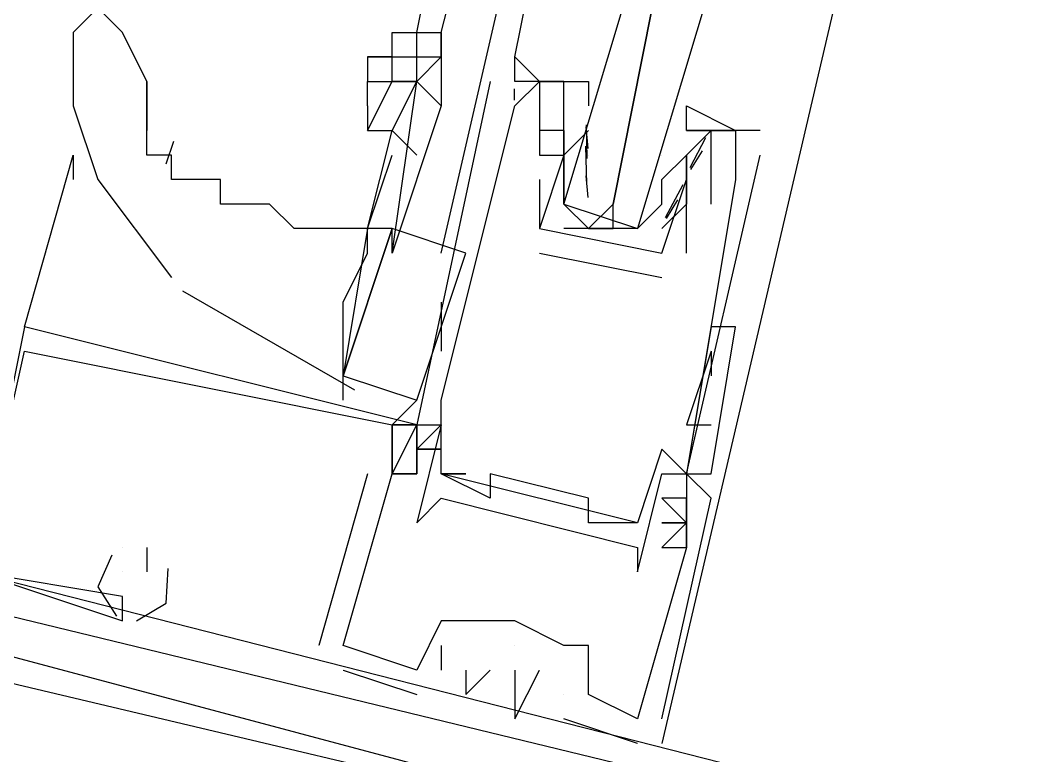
# Model space of a CAD drawing. Header units: feet. Extents: x -84 to 198, y -22 to 181.
# Drawn here: x 115.184 to 115.733, y 135.958 to 136.358 of the extents above; entities that cross this region are included whole.
import ezdxf

# ---------------------------------------------------------------- set-up
doc = ezdxf.new("R2010")
doc.units = ezdxf.units.FT
doc.layers.add('A-LINEA', color=7, linetype='CONTINUOUS')

msp = doc.modelspace()

# ---------------------------------------------------------------- linework, layer by layer
at = {"layer": 'A-LINEA'}
for p, q in [((115.4, 136.3511), (115.4133, 136.4178)), ((115.4133, 136.3511), (115.4267, 136.4044)), ((115.4133, 136.2311), (115.4533, 136.4044)), ((115.6267, 136.3644), (115.5333, 135.9644)), ((115.4, 136.3378), (115.4, 136.3511)), ((115.2533, 136.2978), (115.2533, 136.3244)), ((115.2533, 136.3244), (115.2533, 136.2978)), ((115.3733, 136.3244), (115.3733, 136.3244)), ((115.44, 136.3244), (115.44, 136.3244)), ((115.4533, 136.3244), (115.4533, 136.3244)), ((115.4667, 136.3244), (115.4667, 136.3244)), ((115.48, 136.3244), (115.48, 136.3244)), ((115.4532, 136.3143), (115.4532, 136.3205)), ((115.4532, 136.3143), (115.4532, 136.3205)), ((115.4532, 136.3143), (115.4532, 136.3205)), ((115.4533, 136.3111), (115.4533, 136.3111)), ((115.4667, 136.3111), (115.4667, 136.3111)), ((115.48, 136.3111), (115.48, 136.3111)), ((115.4932, 136.288), (115.4922, 136.2998)), ((115.4926, 136.2826), (115.4923, 136.3009)), ((115.3733, 136.2444), (115.3867, 136.2978)), ((115.4667, 136.2978), (115.4667, 136.2978)), ((115.48, 136.2978), (115.48, 136.2978)), ((115.48, 136.2978), (115.48, 136.2978)), ((115.4933, 136.2978), (115.48, 136.2844)), ((115.4933, 136.2978), (115.4933, 136.2978)), ((115.5867, 136.2978), (115.5467, 136.2978)), ((115.5467, 136.2978), (115.5467, 136.2978)), ((115.56, 136.2978), (115.56, 136.2978)), ((115.5733, 136.2978), (115.5733, 136.2978)), ((115.5867, 136.2978), (115.5867, 136.2978)), ((115.2677, 136.2918), (115.2636, 136.2795)), ((115.4925, 136.2688), (115.4919, 136.2892)), ((115.557, 136.2937), (115.5485, 136.2775)), ((115.1867, 136.1911), (115.2133, 136.2844)), ((115.2133, 136.2844), (115.2133, 136.2711)), ((115.4667, 136.2844), (115.4667, 136.2844)), ((115.4667, 136.2844), (115.4667, 136.2844)), ((115.48, 136.2844), (115.48, 136.2844)), ((115.48, 136.2844), (115.48, 136.2844)), ((115.4933, 136.2844), (115.4933, 136.2844)), ((115.5333, 136.2711), (115.5467, 136.2844)), ((115.5333, 136.2844), (115.5333, 136.2844)), ((115.5467, 136.2844), (115.5467, 136.2844)), ((115.5552, 136.2867), (115.5489, 136.2765)), ((115.5733, 136.2844), (115.5733, 136.2844)), ((115.5867, 136.2844), (115.5867, 136.2844)), ((115.4932, 136.2613), (115.4922, 136.2732)), ((115.4667, 136.2711), (115.4667, 136.2711)), ((115.48, 136.2711), (115.48, 136.2711)), ((115.5447, 136.2683), (115.535, 136.2503)), ((115.5467, 136.2711), (115.5467, 136.2711)), ((115.5467, 136.2711), (115.5467, 136.2711)), ((115.5733, 136.2711), (115.5733, 136.2711)), ((115.5333, 136.2578), (115.5333, 136.2578)), ((115.5418, 136.26), (115.5356, 136.2499)), ((115.5467, 136.2578), (115.5467, 136.2578)), ((115.5467, 136.2578), (115.5467, 136.2578)), ((115.56, 136.2578), (115.56, 136.2578)), ((115.3733, 136.2444), (115.3733, 136.2444)), ((115.3733, 136.2444), (115.3733, 136.2444)), ((115.3867, 136.2311), (115.3867, 136.2444)), ((115.4667, 136.2444), (115.4667, 136.2444)), ((115.4667, 136.2444), (115.4667, 136.2444)), ((115.52, 136.2444), (115.48, 136.2444)), ((115.4933, 136.2444), (115.5067, 136.2444)), ((115.4, 136.1511), (115.4267, 136.2311)), ((115.4667, 136.2311), (115.5333, 136.2178)), ((115.4667, 136.2311), (115.4667, 136.2311)), ((115.5333, 136.2311), (115.5333, 136.2311)), ((115.5333, 136.2311), (115.5333, 136.2311)), ((115.5467, 136.2311), (115.5467, 136.2311)), ((115.5333, 136.2178), (115.5333, 136.2178)), ((115.2726, 136.2105), (115.3661, 136.1567)), ((115.4133, 136.2044), (115.4133, 136.1778)), ((115.1867, 136.1911), (115.1867, 136.1911)), ((115.1867, 136.1911), (115.1867, 136.1911)), ((115.1867, 136.1911), (115.1867, 136.1911)), ((115.1867, 136.1911), (115.1867, 136.1911)), ((115.1867, 136.1911), (115.1867, 136.1911)), ((115.1867, 136.1911), (115.1867, 136.1911)), ((115.1867, 136.1911), (115.1867, 136.1911)), ((115.1867, 136.1911), (115.1867, 136.1911)), ((115.1867, 136.1911), (115.1867, 136.1911)), ((115.56, 136.1911), (115.5467, 136.1111)), ((115.56, 136.1911), (115.5467, 136.1111)), ((115.5733, 136.1911), (115.5733, 136.1911)), ((115.1867, 136.1778), (115.1867, 136.1778)), ((115.1867, 136.1778), (115.1867, 136.1778)), ((115.1867, 136.1778), (115.1867, 136.1778)), ((115.1867, 136.1778), (115.1867, 136.1778)), ((115.1867, 136.1778), (115.1867, 136.1778)), ((115.1867, 136.1778), (115.1867, 136.1778)), ((115.56, 136.1778), (115.5467, 136.1378)), ((115.56, 136.1778), (115.56, 136.1644)), ((115.36, 136.1511), (115.36, 136.1644)), ((115.3867, 136.1378), (115.4, 136.1511)), ((115.4133, 136.1511), (115.4133, 136.1511)), ((115.4133, 136.1511), (115.4133, 136.1511)), ((115.3867, 136.1378), (115.3867, 136.1378)), ((115.3867, 136.1378), (115.3867, 136.1378)), ((115.3867, 136.1378), (115.3867, 136.1378)), ((115.3867, 136.1378), (115.3867, 136.1378)), ((115.3867, 136.1378), (115.3867, 136.1378)), ((115.3867, 136.1378), (115.3867, 136.1378)), ((115.4, 136.1378), (115.4, 136.1378)), ((115.4, 136.1378), (115.4, 136.1378)), ((115.4, 136.1378), (115.4, 136.1378)), ((115.4, 136.1378), (115.4, 136.1378)), ((115.4, 136.1378), (115.4, 136.1378)), ((115.4, 136.1378), (115.4, 136.1378)), ((115.4, 136.1378), (115.4, 136.1378)), ((115.4133, 136.1378), (115.4133, 136.1378)), ((115.5467, 136.1378), (115.56, 136.1378)), ((115.4, 136.1244), (115.4, 136.1244)), ((115.4, 136.1244), (115.4, 136.1244)), ((115.4, 136.1244), (115.4, 136.1244)), ((115.4, 136.1244), (115.4, 136.1244)), ((115.4, 136.1244), (115.4, 136.1244)), ((115.4, 136.1244), (115.4, 136.1244)), ((115.5333, 136.1244), (115.5333, 136.1244)), ((115.3733, 136.1111), (115.3467, 136.0178)), ((115.3733, 136.1111), (115.3467, 136.0178)), ((115.3733, 136.1111), (115.3467, 136.0178)), ((115.3733, 136.1111), (115.3733, 136.1111)), ((115.3733, 136.1111), (115.3733, 136.1111)), ((115.3733, 136.1111), (115.3733, 136.1111)), ((115.3867, 136.1111), (115.4, 136.1111)), ((115.4, 136.1111), (115.3867, 136.1111)), ((115.3867, 136.1111), (115.3867, 136.1111)), ((115.3867, 136.1111), (115.3867, 136.1111)), ((115.3867, 136.1111), (115.3867, 136.1111)), ((115.3867, 136.1111), (115.4, 136.1111)), ((115.4, 136.1111), (115.3867, 136.1111)), ((115.3867, 136.1111), (115.3867, 136.1111)), ((115.3867, 136.1111), (115.3867, 136.1111)), ((115.3867, 136.1111), (115.3867, 136.1111)), ((115.3867, 136.1111), (115.4, 136.1111)), ((115.4, 136.1111), (115.3867, 136.1111)), ((115.3867, 136.1111), (115.3867, 136.1111)), ((115.3867, 136.1111), (115.3867, 136.1111)), ((115.3867, 136.1111), (115.3867, 136.1111)), ((115.4, 136.1111), (115.4, 136.1111)), ((115.4, 136.1111), (115.4, 136.1111)), ((115.4, 136.1111), (115.4, 136.1111)), ((115.4, 136.1111), (115.4, 136.1111)), ((115.4, 136.1111), (115.4, 136.1111)), ((115.4, 136.1111), (115.4, 136.1111)), ((115.4133, 136.1111), (115.4133, 136.1111)), ((115.4133, 136.1111), (115.4133, 136.1111)), ((115.52, 136.0844), (115.4133, 136.1111)), ((115.52, 136.0844), (115.4133, 136.1111)), ((115.52, 136.0844), (115.4133, 136.1111)), ((115.4267, 136.1111), (115.4267, 136.1111)), ((115.44, 136.1111), (115.44, 136.1111)), ((115.5333, 136.1111), (115.5333, 136.1111)), ((115.5467, 136.1111), (115.5467, 136.1111)), ((115.5467, 136.1111), (115.5467, 136.1111)), ((115.5467, 136.1111), (115.5467, 136.1111)), ((115.5467, 136.1111), (115.5467, 136.1111)), ((115.5467, 136.1111), (115.5467, 136.1111)), ((115.56, 136.1111), (115.56, 136.1111)), ((115.4133, 136.0978), (115.4133, 136.0978)), ((115.44, 136.0978), (115.44, 136.0978)), ((115.4933, 136.0978), (115.4933, 136.0978)), ((115.5467, 136.0978), (115.5333, 136.0978)), ((115.5467, 136.0978), (115.5333, 136.0978)), ((115.5467, 136.0978), (115.5467, 136.0978)), ((115.5467, 136.0978), (115.5467, 136.0978)), ((115.5467, 136.0978), (115.5467, 136.0978)), ((115.56, 136.0978), (115.56, 136.0978)), ((115.56, 136.0978), (115.56, 136.0978)), ((115.56, 136.0978), (115.56, 136.0978)), ((115.4, 136.0844), (115.4, 136.0844)), ((115.4933, 136.0844), (115.4933, 136.0844)), ((115.52, 136.0844), (115.52, 136.0844)), ((115.5467, 136.0844), (115.5333, 136.0844)), ((115.5467, 136.0844), (115.5333, 136.0844)), ((115.5467, 136.0844), (115.5467, 136.0844)), ((115.5467, 136.0844), (115.5467, 136.0844)), ((115.5467, 136.0844), (115.5467, 136.0844)), ((115.5467, 136.0844), (115.5467, 136.0844)), ((115.24, 136.0711), (115.24, 136.0711)), ((115.24, 136.0711), (115.24, 136.0711)), ((115.24, 136.0711), (115.24, 136.0711)), ((115.24, 136.0711), (115.24, 136.0711)), ((115.24, 136.0711), (115.24, 136.0711)), ((115.24, 136.0711), (115.24, 136.0711)), ((115.2533, 136.0711), (115.2533, 136.0578)), ((115.2533, 136.0711), (115.2533, 136.0711)), ((115.2533, 136.0711), (115.2533, 136.0578)), ((115.2533, 136.0711), (115.2533, 136.0711)), ((115.2533, 136.0711), (115.2533, 136.0578)), ((115.2533, 136.0711), (115.2533, 136.0711)), ((115.52, 136.0711), (115.52, 136.0711)), ((115.5333, 136.0711), (115.5333, 136.0711)), ((115.5333, 136.0711), (115.5333, 136.0711)), ((115.5333, 136.0711), (115.5333, 136.0711)), ((115.5467, 136.0711), (115.5467, 136.0711)), ((115.5467, 136.0711), (115.5467, 136.0711)), ((115.5467, 136.0711), (115.5467, 136.0711)), ((115.5467, 136.0711), (115.5467, 136.0711)), ((115.5467, 136.0711), (115.5467, 136.0711)), ((115.5467, 136.0711), (115.5467, 136.0711)), ((115.24, 136.0578), (115.24, 136.0578)), ((115.24, 136.0578), (115.24, 136.0578)), ((115.24, 136.0578), (115.24, 136.0578)), ((115.2533, 136.0578), (115.2533, 136.0578)), ((115.2533, 136.0578), (115.2533, 136.0578)), ((115.2533, 136.0578), (115.2533, 136.0578)), ((115.52, 136.0578), (115.52, 136.0578)), ((115.24, 136.0444), (115.24, 136.0444)), ((115.24, 136.0444), (115.24, 136.0444)), ((115.24, 136.0444), (115.24, 136.0444)), ((115.24, 136.0444), (115.24, 136.0444)), ((115.24, 136.0444), (115.24, 136.0444)), ((115.24, 136.0444), (115.24, 136.0444)), ((115.24, 136.0311), (115.24, 136.0311)), ((115.24, 136.0311), (115.24, 136.0311)), ((115.24, 136.0311), (115.24, 136.0311)), ((115.4133, 136.0311), (115.4133, 136.0311)), ((115.4133, 136.0311), (115.4133, 136.0311)), ((115.4133, 136.0311), (115.4133, 136.0311)), ((115.4267, 136.0311), (115.4267, 136.0311)), ((115.4267, 136.0311), (115.4267, 136.0311)), ((115.4267, 136.0311), (115.4267, 136.0311)), ((115.4267, 136.0311), (115.4267, 136.0311)), ((115.4533, 136.0311), (115.4533, 136.0311)), ((115.4533, 136.0311), (115.4533, 136.0311)), ((115.4533, 136.0311), (115.4533, 136.0311)), ((115.4533, 136.0311), (115.4533, 136.0311)), ((115.4533, 136.0311), (115.4533, 136.0311)), ((115.3467, 136.0178), (115.3467, 136.0178)), ((115.3467, 136.0178), (115.3467, 136.0178)), ((115.3467, 136.0178), (115.3467, 136.0178)), ((115.36, 136.0178), (115.36, 136.0178)), ((115.36, 136.0178), (115.36, 136.0178)), ((115.36, 136.0178), (115.36, 136.0178)), ((115.36, 136.0178), (115.36, 136.0178)), ((115.36, 136.0178), (115.36, 136.0178)), ((115.36, 136.0178), (115.36, 136.0178)), ((115.4133, 136.0178), (115.4133, 136.0178)), ((115.4133, 136.0178), (115.4133, 136.0178)), ((115.4133, 136.0178), (115.4133, 136.0178)), ((115.4533, 136.0178), (115.4533, 136.0178)), ((115.4533, 136.0178), (115.4533, 136.0178)), ((115.4533, 136.0178), (115.4533, 136.0178)), ((115.48, 136.0178), (115.48, 136.0178)), ((115.48, 136.0178), (115.48, 136.0178)), ((115.48, 136.0178), (115.48, 136.0178)), ((115.4933, 136.0178), (115.4933, 136.0178)), ((115.4933, 136.0178), (115.4933, 136.0178)), ((115.4933, 136.0178), (115.4933, 136.0178)), ((115.36, 136.0044), (115.4, 135.9911)), ((115.36, 136.0044), (115.36, 136.0044)), ((115.36, 136.0044), (115.4, 135.9911)), ((115.36, 136.0044), (115.36, 136.0044)), ((115.36, 136.0044), (115.4, 135.9911)), ((115.36, 136.0044), (115.36, 136.0044)), ((115.4, 136.0044), (115.4, 136.0044)), ((115.4, 136.0044), (115.4, 136.0044)), ((115.4, 136.0044), (115.4, 136.0044)), ((115.4, 136.0044), (115.4, 136.0044)), ((115.4, 136.0044), (115.4, 136.0044)), ((115.4, 136.0044), (115.4, 136.0044)), ((115.4133, 136.0044), (115.4133, 136.0044)), ((115.4133, 136.0044), (115.4133, 136.0044)), ((115.4133, 136.0044), (115.4133, 136.0044)), ((115.4267, 136.0044), (115.4267, 136.0044)), ((115.4267, 136.0044), (115.4267, 136.0044)), ((115.4267, 136.0044), (115.4267, 136.0044)), ((115.44, 136.0044), (115.44, 136.0044)), ((115.44, 136.0044), (115.44, 136.0044)), ((115.44, 136.0044), (115.44, 136.0044)), ((115.4533, 136.0044), (115.4533, 136.0044)), ((115.4533, 136.0044), (115.4533, 136.0044)), ((115.4533, 136.0044), (115.4533, 136.0044)), ((115.4667, 136.0044), (115.4667, 136.0044)), ((115.4667, 136.0044), (115.4667, 136.0044)), ((115.4667, 136.0044), (115.4667, 136.0044)), ((115.4, 135.9911), (115.4, 135.9911)), ((115.4, 135.9911), (115.4, 135.9911)), ((115.4, 135.9911), (115.4, 135.9911)), ((115.4267, 135.9911), (115.4267, 135.9911)), ((115.4267, 135.9911), (115.4267, 135.9911)), ((115.4267, 135.9911), (115.4267, 135.9911)), ((115.4533, 135.9911), (115.4533, 135.9911)), ((115.4533, 135.9911), (115.4533, 135.9911)), ((115.4533, 135.9911), (115.4533, 135.9911)), ((115.48, 135.9911), (115.48, 135.9911)), ((115.48, 135.9911), (115.48, 135.9911)), ((115.48, 135.9911), (115.48, 135.9911)), ((115.48, 135.9911), (115.48, 135.9911)), ((115.48, 135.9911), (115.48, 135.9911)), ((115.48, 135.9911), (115.48, 135.9911)), ((115.4933, 135.9911), (115.4933, 135.9911)), ((115.4933, 135.9911), (115.4933, 135.9911)), ((115.4933, 135.9911), (115.4933, 135.9911)), ((115.4533, 135.9778), (115.4533, 135.9778)), ((115.4533, 135.9778), (115.4533, 135.9778)), ((115.4533, 135.9778), (115.4533, 135.9778)), ((115.48, 135.9778), (115.48, 135.9778)), ((115.48, 135.9778), (115.48, 135.9778)), ((115.48, 135.9778), (115.48, 135.9778)), ((115.52, 135.9778), (115.52, 135.9778)), ((115.52, 135.9778), (115.52, 135.9778)), ((115.52, 135.9778), (115.52, 135.9778)), ((115.52, 135.9778), (115.52, 135.9778)), ((115.52, 135.9778), (115.52, 135.9778)), ((115.52, 135.9778), (115.52, 135.9778)), ((115.5333, 135.9778), (115.5333, 135.9778)), ((115.5333, 135.9778), (115.5333, 135.9778)), ((115.5333, 135.9778), (115.5333, 135.9778)), ((115.52, 135.9644), (115.52, 135.9644)), ((115.52, 135.9644), (115.52, 135.9644)), ((115.52, 135.9644), (115.52, 135.9644))]:
    msp.add_line(p, q, dxfattribs=at)
for points in [[(115.4667, 136.3244), (115.4667, 136.3244), (115.4533, 136.3378), (115.4667, 136.4044)], [(115.56, 136.3778), (115.52, 136.2444), (115.5067, 136.2444), (115.5067, 136.2578), (115.5333, 136.3911), (115.5067, 136.2578), (115.4933, 136.2444), (115.48, 136.2578), (115.52, 136.3911)], [(115.2533, 136.3244), (115.24, 136.3511), (115.2267, 136.3644), (115.2133, 136.3511)], [(115.2133, 136.3511), (115.2133, 136.3378), (115.2133, 136.3111), (115.2267, 136.2711), (115.2667, 136.2178)], [(115.3733, 136.3378), (115.3867, 136.3378), (115.3867, 136.3511)], [(115.3867, 136.3378), (115.3867, 136.3511), (115.4, 136.3511), (115.4133, 136.3511), (115.4133, 136.3511)], [(115.4133, 136.3511), (115.4133, 136.3378), (115.4133, 136.3511)], [(115.3867, 136.3378), (115.3733, 136.3378), (115.3733, 136.3244), (115.3867, 136.3244), (115.3867, 136.3244)], [(115.4, 136.3244), (115.3867, 136.3244), (115.3867, 136.3378), (115.4, 136.3378)], [(115.4, 136.3378), (115.4133, 136.3378), (115.4, 136.3244), (115.4, 136.3378)], [(115.4133, 136.3378), (115.4133, 136.3378), (115.4133, 136.3111)], [(115.4667, 136.3244), (115.4533, 136.3244), (115.4533, 136.3378)], [(115.4667, 136.3244), (115.4667, 136.3244), (115.4533, 136.3378)], [(115.4667, 136.3244), (115.4533, 136.3244), (115.4533, 136.3378)], [(115.4667, 136.3244), (115.4667, 136.3244), (115.4533, 136.3378)], [(115.4667, 136.3244), (115.4533, 136.3244), (115.4533, 136.3378)], [(115.3733, 136.2978), (115.3867, 136.3244), (115.4, 136.3244)], [(115.3733, 136.3111), (115.3733, 136.3244), (115.3867, 136.3244)], [(115.3867, 136.2311), (115.4, 136.3244), (115.4133, 136.3111), (115.3867, 136.2311)], [(115.3867, 136.2978), (115.4, 136.3244), (115.4, 136.3244), (115.4, 136.3244)], [(115.44, 136.3244), (115.4, 136.1378), (115.4133, 136.1378), (115.4, 136.0844), (115.4133, 136.0978), (115.52, 136.0711), (115.52, 136.0578), (115.5333, 136.1111), (115.5467, 136.1111), (115.5867, 136.2844)], [(115.4133, 136.1511), (115.4533, 136.3111), (115.4667, 136.3244), (115.4667, 136.3111), (115.4667, 136.2844), (115.4667, 136.2844)], [(115.48, 136.3111), (115.48, 136.3244), (115.4533, 136.3244)], [(115.48, 136.2578), (115.48, 136.2711), (115.48, 136.2844), (115.48, 136.3111), (115.48, 136.3244), (115.4667, 136.3244), (115.4933, 136.3244), (115.4933, 136.3111)], [(115.3733, 136.3111), (115.3733, 136.2978), (115.3867, 136.2978), (115.4, 136.2844)], [(115.5467, 136.2978), (115.5467, 136.3111), (115.5733, 136.2978), (115.5467, 136.2978), (115.56, 136.2978), (115.5467, 136.2844), (115.5467, 136.2711), (115.5467, 136.2578), (115.5333, 136.2444)], [(115.3733, 136.2444), (115.36, 136.2444), (115.3333, 136.2444), (115.32, 136.2578), (115.3067, 136.2578), (115.2933, 136.2578), (115.2933, 136.2711), (115.28, 136.2711), (115.2667, 136.2711), (115.2667, 136.2844), (115.2533, 136.2844), (115.2533, 136.2978)], [(115.56, 136.2578), (115.56, 136.2978), (115.5733, 136.2978), (115.5733, 136.2844), (115.5733, 136.2711), (115.5467, 136.1111), (115.5333, 136.1244), (115.52, 136.0844), (115.4933, 136.0844), (115.4933, 136.0978), (115.44, 136.1111), (115.44, 136.0978), (115.4133, 136.1111), (115.4267, 136.1111), (115.4133, 136.1111), (115.4133, 136.1511)], [(115.48, 136.2978), (115.48, 136.2844), (115.48, 136.2978), (115.4667, 136.2978), (115.4667, 136.2844), (115.48, 136.2844), (115.4667, 136.2444), (115.5333, 136.2311), (115.5467, 136.2711), (115.5467, 136.2578), (115.5467, 136.2711), (115.5467, 136.2844), (115.5467, 136.2844)], [(115.36, 136.1644), (115.36, 136.1778), (115.36, 136.2044), (115.3733, 136.2311), (115.3733, 136.2444), (115.3733, 136.2444), (115.3867, 136.2844)], [(115.48, 136.2844), (115.48, 136.2711), (115.48, 136.2578), (115.52, 136.2444), (115.5333, 136.2578), (115.5333, 136.2711)], [(115.4667, 136.2711), (115.4667, 136.2444), (115.4667, 136.2444)], [(115.5467, 136.2311), (115.5467, 136.2578), (115.5467, 136.2578)], [(115.4267, 136.2311), (115.3867, 136.2444), (115.36, 136.1644), (115.4, 136.1511)], [(115.3733, 136.2444), (115.3733, 136.2444), (115.36, 136.1644), (115.36, 136.1644), (115.3867, 136.2444), (115.3733, 136.2444), (115.3733, 136.2444)], [(115.1867, 136.1911), (115.16, 136.0578), (115.24, 136.0311), (115.24, 136.0444)], [(115.1867, 136.1911), (115.16, 136.0578), (115.24, 136.0311), (115.24, 136.0444)], [(115.1867, 136.1911), (115.16, 136.0578), (115.24, 136.0311), (115.24, 136.0444)], [(115.5333, 135.9778), (115.56, 136.0978), (115.5467, 136.1111), (115.5467, 136.0978), (115.5467, 136.0711), (115.5467, 136.0844), (115.5333, 136.0711), (115.5467, 136.0711), (115.52, 135.9778), (115.4933, 135.9911), (115.4933, 136.0178), (115.48, 136.0178), (115.4533, 136.0311), (115.4267, 136.0311), (115.4133, 136.0311), (115.4, 136.0044), (115.36, 136.0178), (115.3867, 136.1111), (115.4, 136.1111), (115.3867, 136.1111), (115.3867, 136.1378), (115.4, 136.1378), (115.4, 136.1244), (115.4, 136.1378), (115.1867, 136.1911)], [(115.5333, 135.9778), (115.56, 136.0978), (115.5467, 136.1111), (115.5467, 136.0978), (115.5467, 136.0711), (115.5467, 136.0844), (115.5333, 136.0711), (115.5467, 136.0711), (115.52, 135.9778), (115.4933, 135.9911), (115.4933, 136.0178), (115.48, 136.0178), (115.4533, 136.0311), (115.4267, 136.0311), (115.4133, 136.0311), (115.4, 136.0044), (115.36, 136.0178), (115.3867, 136.1111), (115.4, 136.1111), (115.3867, 136.1111), (115.3867, 136.1378), (115.4, 136.1378), (115.4, 136.1244), (115.4, 136.1378), (115.1867, 136.1911)], [(115.5333, 135.9778), (115.56, 136.0978), (115.5467, 136.1111), (115.5467, 136.0978), (115.5467, 136.0711), (115.5467, 136.0844), (115.5333, 136.0711), (115.5467, 136.0711), (115.52, 135.9778), (115.4933, 135.9911), (115.4933, 136.0178), (115.48, 136.0178), (115.4533, 136.0311), (115.4267, 136.0311), (115.4133, 136.0311), (115.4, 136.0044), (115.36, 136.0178), (115.3867, 136.1111), (115.4, 136.1111), (115.3867, 136.1111), (115.3867, 136.1378), (115.4, 136.1378), (115.4, 136.1244), (115.4, 136.1378), (115.1867, 136.1911)], [(115.5467, 136.1111), (115.56, 136.1111), (115.5733, 136.1911), (115.56, 136.1911)], [(115.24, 136.0444), (115.16, 136.0578), (115.1867, 136.1778), (115.3867, 136.1378), (115.3867, 136.1111), (115.3867, 136.1111)], [(115.24, 136.0444), (115.16, 136.0578), (115.1867, 136.1778), (115.3867, 136.1378), (115.3867, 136.1111), (115.3867, 136.1111)], [(115.24, 136.0444), (115.16, 136.0578), (115.1867, 136.1778), (115.3867, 136.1378), (115.3867, 136.1111), (115.3867, 136.1111)], [(115.4, 136.1378), (115.3867, 136.1378), (115.3867, 136.1111), (115.3867, 136.1111), (115.4, 136.1378)], [(115.4, 136.1378), (115.3867, 136.1378), (115.3867, 136.1111), (115.3867, 136.1111), (115.4, 136.1378)], [(115.4, 136.1378), (115.3867, 136.1378), (115.3867, 136.1111), (115.3867, 136.1111), (115.4, 136.1378)], [(115.4, 136.1244), (115.4133, 136.1244), (115.4, 136.1244), (115.4, 136.1111), (115.4, 136.1244), (115.4133, 136.1378)], [(115.4, 136.1244), (115.4133, 136.1244), (115.4, 136.1244), (115.4, 136.1111), (115.4, 136.1244), (115.4133, 136.1378)], [(115.4, 136.1244), (115.4133, 136.1244), (115.4, 136.1244), (115.4, 136.1111), (115.4, 136.1244), (115.4133, 136.1378)], [(115.4, 136.1244), (115.4, 136.1244), (115.4, 136.1244), (115.4133, 136.1244)], [(115.4, 136.1244), (115.4, 136.1244), (115.4, 136.1244), (115.4133, 136.1244)], [(115.4, 136.1244), (115.4, 136.1244), (115.4, 136.1244), (115.4133, 136.1244)], [(115.5333, 136.0978), (115.5467, 136.0844), (115.5333, 136.0978)], [(115.5467, 136.0978), (115.5467, 136.0978), (115.5467, 136.0978), (115.5467, 136.0711), (115.5467, 136.0711), (115.5467, 136.0978)], [(115.72, 135.9111), (115.7333, 135.9111), (115.0533, 136.0844)], [(115.72, 135.9111), (115.7333, 135.9111), (115.0533, 136.0844)], [(115.72, 135.9111), (115.7333, 135.9111), (115.0533, 136.0844)], [(115.5333, 136.0844), (115.5467, 136.0844), (115.5333, 136.0844)], [(115.5333, 136.0844), (115.5467, 136.0844), (115.5333, 136.0844)], [(115.2343, 136.0668), (115.2267, 136.0496), (115.2368, 136.0337)], [(115.2343, 136.0668), (115.2267, 136.0496), (115.2368, 136.0337)], [(115.2343, 136.0668), (115.2267, 136.0496), (115.2368, 136.0337)], [(115.2477, 136.0311), (115.2638, 136.0408), (115.2648, 136.0596)], [(115.2477, 136.0311), (115.2638, 136.0408), (115.2648, 136.0596)], [(115.2477, 136.0311), (115.2638, 136.0408), (115.2648, 136.0596)], [(115.52, 135.9511), (115.5067, 135.9511), (115.5067, 135.9244), (115.1067, 136.0311), (115.1067, 136.0444), (115.08, 136.0444), (115.08, 136.0578), (115.0667, 136.0444)], [(115.0667, 136.0444), (115.08, 136.0578), (115.52, 135.9511), (115.52, 135.9378)], [(115.52, 135.9511), (115.5067, 135.9511), (115.5067, 135.9244), (115.1067, 136.0311), (115.1067, 136.0444), (115.08, 136.0444), (115.08, 136.0578), (115.0667, 136.0444)], [(115.0667, 136.0444), (115.08, 136.0578), (115.52, 135.9511), (115.52, 135.9378)], [(115.52, 135.9511), (115.5067, 135.9511), (115.5067, 135.9244), (115.1067, 136.0311), (115.1067, 136.0444), (115.08, 136.0444), (115.08, 136.0578), (115.0667, 136.0444)], [(115.0667, 136.0444), (115.08, 136.0578), (115.52, 135.9511), (115.52, 135.9378)], [(115.48, 136.0178), (115.4533, 136.0311), (115.4533, 136.0311), (115.4267, 136.0311)], [(115.08, 135.9378), (115.0933, 136.0178), (115.6, 135.8978), (115.5733, 135.8178), (115.5733, 135.8178)], [(115.08, 135.9378), (115.0933, 136.0178), (115.6, 135.8978), (115.5733, 135.8178), (115.5733, 135.8178)], [(115.08, 135.9378), (115.0933, 136.0178), (115.6, 135.8978), (115.5733, 135.8178), (115.5733, 135.8178)], [(115.4133, 136.0178), (115.4133, 136.0178), (115.4133, 136.0044)], [(115.4133, 136.0178), (115.4133, 136.0178), (115.4133, 136.0044)], [(115.4133, 136.0178), (115.4133, 136.0178), (115.4133, 136.0044)], [(115.4267, 136.0044), (115.4267, 135.9911), (115.44, 136.0044)], [(115.4267, 136.0044), (115.4267, 135.9911), (115.44, 136.0044)], [(115.4267, 136.0044), (115.4267, 135.9911), (115.44, 136.0044)], [(115.4533, 136.0044), (115.4533, 135.9911), (115.4533, 135.9778), (115.4667, 136.0044), (115.4667, 136.0044)], [(115.4533, 136.0044), (115.4533, 135.9911), (115.4533, 135.9778), (115.4667, 136.0044), (115.4667, 136.0044)], [(115.4533, 136.0044), (115.4533, 135.9911), (115.4533, 135.9778), (115.4667, 136.0044), (115.4667, 136.0044)], [(115.52, 135.9644), (115.48, 135.9778), (115.48, 135.9778)], [(115.52, 135.9644), (115.48, 135.9778), (115.48, 135.9778)], [(115.52, 135.9644), (115.48, 135.9778), (115.48, 135.9778)]]:
    msp.add_lwpolyline(points, dxfattribs=at)

doc.saveas('drawing.dxf')
